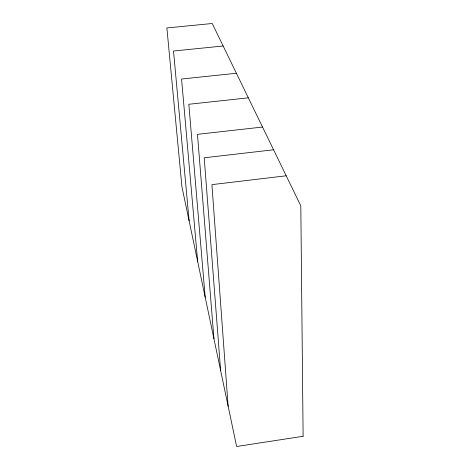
<?xml version="1.0" encoding="UTF-8"?>
<svg xmlns="http://www.w3.org/2000/svg" width="470" height="470" viewBox="0 0 470 470"><rect width="100%" height="100%" fill="white"/><g stroke="black" fill="none" stroke-linecap="round" stroke-linejoin="round"><path stroke-width="0.7" d="M286.212 175.792L211.917 184.639L228.138 406.203M273.569 149.777L204.203 157.785L220.636 370.554M262.519 127.035L197.465 134.344L213.95 338.799M248.33 97.831L188.822 104.269L205.184 297.175M236.398 73.261L181.561 79.013L197.653 261.402M223.15 45.995L173.518 51.019L189.116 220.865M303.115 436.278L236.627 446.5L181.925 186.731L166.885 27.947L212.223 23.5L300.812 205.848L303.115 436.278"/></g></svg>
